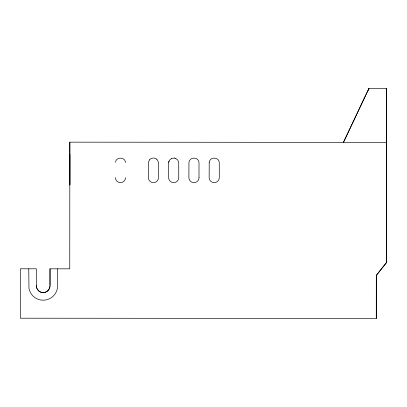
<?xml version="1.0" encoding="UTF-8"?>
<svg xmlns="http://www.w3.org/2000/svg" width="407" height="407" viewBox="0 0 407 407"><rect width="100%" height="100%" fill="white"/><g stroke="black" fill="none" stroke-linecap="round" stroke-linejoin="round"><path stroke-width="0.61" d="M28.76 268.798L28.973 288.461A14.459 14.459 0 0 0 57.601 286.686L57.616 268.824M50.025 268.818L50.005 286.197A6.843 6.843 0 0 1 42.755 292.592A6.843 6.843 0 0 1 36.355 285.332L36.36 268.808L20.386 268.793L20.36 318.198L376.389 318.462L376.419 275.31L386.564 262.561L386.65 88.553L368.813 88.538L343.462 142.369L69.831 142.155L69.76 268.834L50.01 268.818L50.005 285.343M69.851 185.053L69.918 154.568M69.923 184.747L69.841 142.155M368.813 90.44L368.813 88.538M376.307 296.672L376.307 299.588L376.312 299.247M376.322 291.778L376.317 288.548M376.261 318.462L376.292 275.31L386.436 262.561L386.548 88.553M386.558 261.345L386.65 88.553L386.65 142.389M376.317 296.052L376.363 299.588M376.312 289.636L376.317 287.932L376.373 289.636M376.312 298.428L376.312 298.972M386.523 151.903L386.518 153.144L386.579 151.674M386.523 144.276L386.528 143.035L386.528 144.75M386.589 143.702L386.589 143.025L386.523 145.274M386.523 150.905L386.584 153.154L386.579 152.477M386.558 178.322L386.548 187.357L386.502 178.322M171.866 158.328L169.744 159.875L168.681 162.276L168.61 177.594A5.067 5.067 0 0 0 173.687 182.662A5.067 5.067 0 0 0 178.754 177.594L178.734 162.505L177.783 160.063L175.738 158.42M115.481 162.276C116.102 156.603 125.163 156.812 125.524 162.505M168.691 162.276L169.063 161.004M368.915 88.538L343.462 142.364L386.528 142.389M149.481 159.875L148.418 162.276L148.346 177.594A5.067 5.067 0 0 0 153.414 182.662A5.067 5.067 0 0 0 158.481 177.594L158.465 162.505L157.514 160.063L156.598 159.106M149.476 159.875C151.165 157.758 154.497 157.387 156.603 159.106M171.861 158.328L174.471 158.043M174.466 158.043L175.743 158.42M376.317 287.932L376.317 288.268M386.518 151.429L386.518 152.299M199.013 177.594L199.003 162.505C198.631 156.812 189.576 156.598 188.95 162.276L188.879 177.594A5.067 5.067 0 0 0 193.951 182.662A5.067 5.067 0 0 0 199.018 177.594M125.544 177.594A5.067 5.067 0 0 1 120.477 182.662A5.067 5.067 0 0 1 115.41 177.594M36.36 285.332A6.843 6.843 0 0 0 42.755 292.592A6.843 6.843 0 0 0 50.005 286.197M209.223 162.276L209.147 177.594A5.067 5.067 0 0 0 214.214 182.662A5.067 5.067 0 0 0 219.281 177.594L219.271 162.505C218.9 156.812 209.844 156.598 209.218 162.276"/></g></svg>
